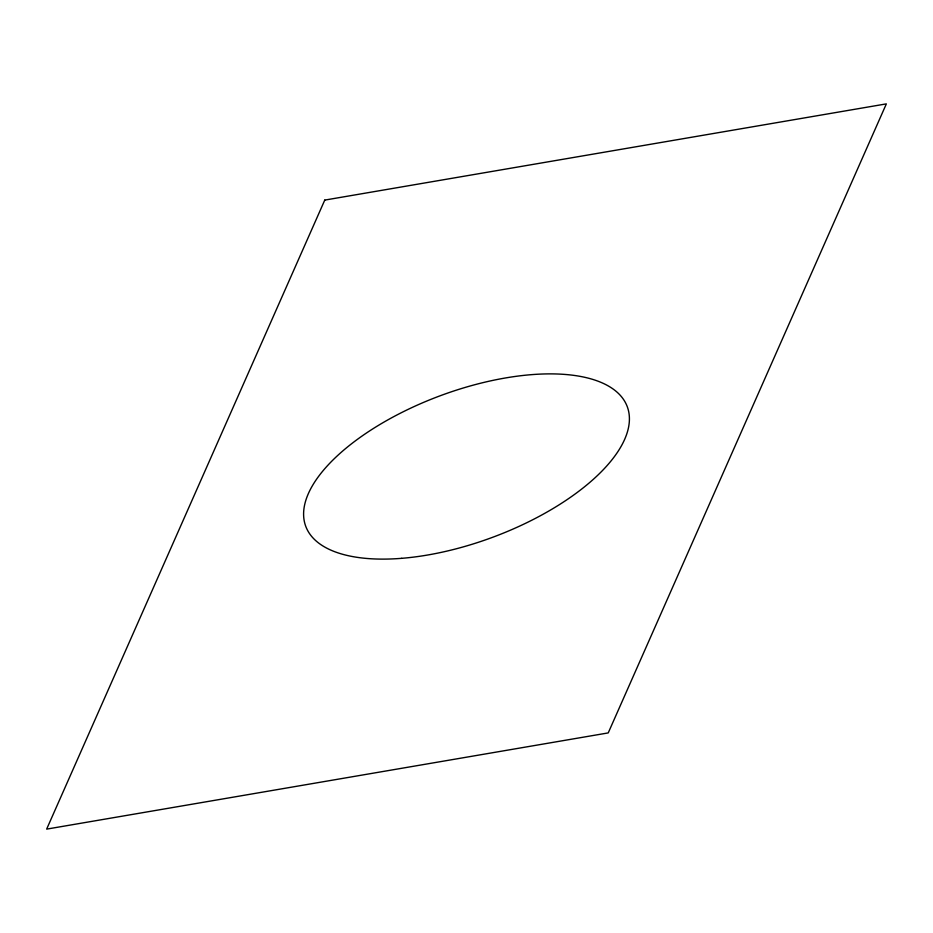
<?xml version="1.0" encoding="UTF-8"?>
<svg xmlns="http://www.w3.org/2000/svg" width="933" height="933" viewBox="0 0 933 933"><rect width="100%" height="100%" fill="white"/><g stroke="black" fill="none" stroke-linecap="round" stroke-linejoin="round"><path stroke-width="1.4" d="M324.766 200.094L46.65 829.122L608.234 732.906L886.35 103.878L324.766 200.094M401.656 558.331A171.532 75.468 -20.4 0 0 628.352 410.17A171.532 75.468 -20.4 0 0 369.491 430.999A171.532 75.468 -20.4 0 0 401.656 558.331"/></g></svg>
